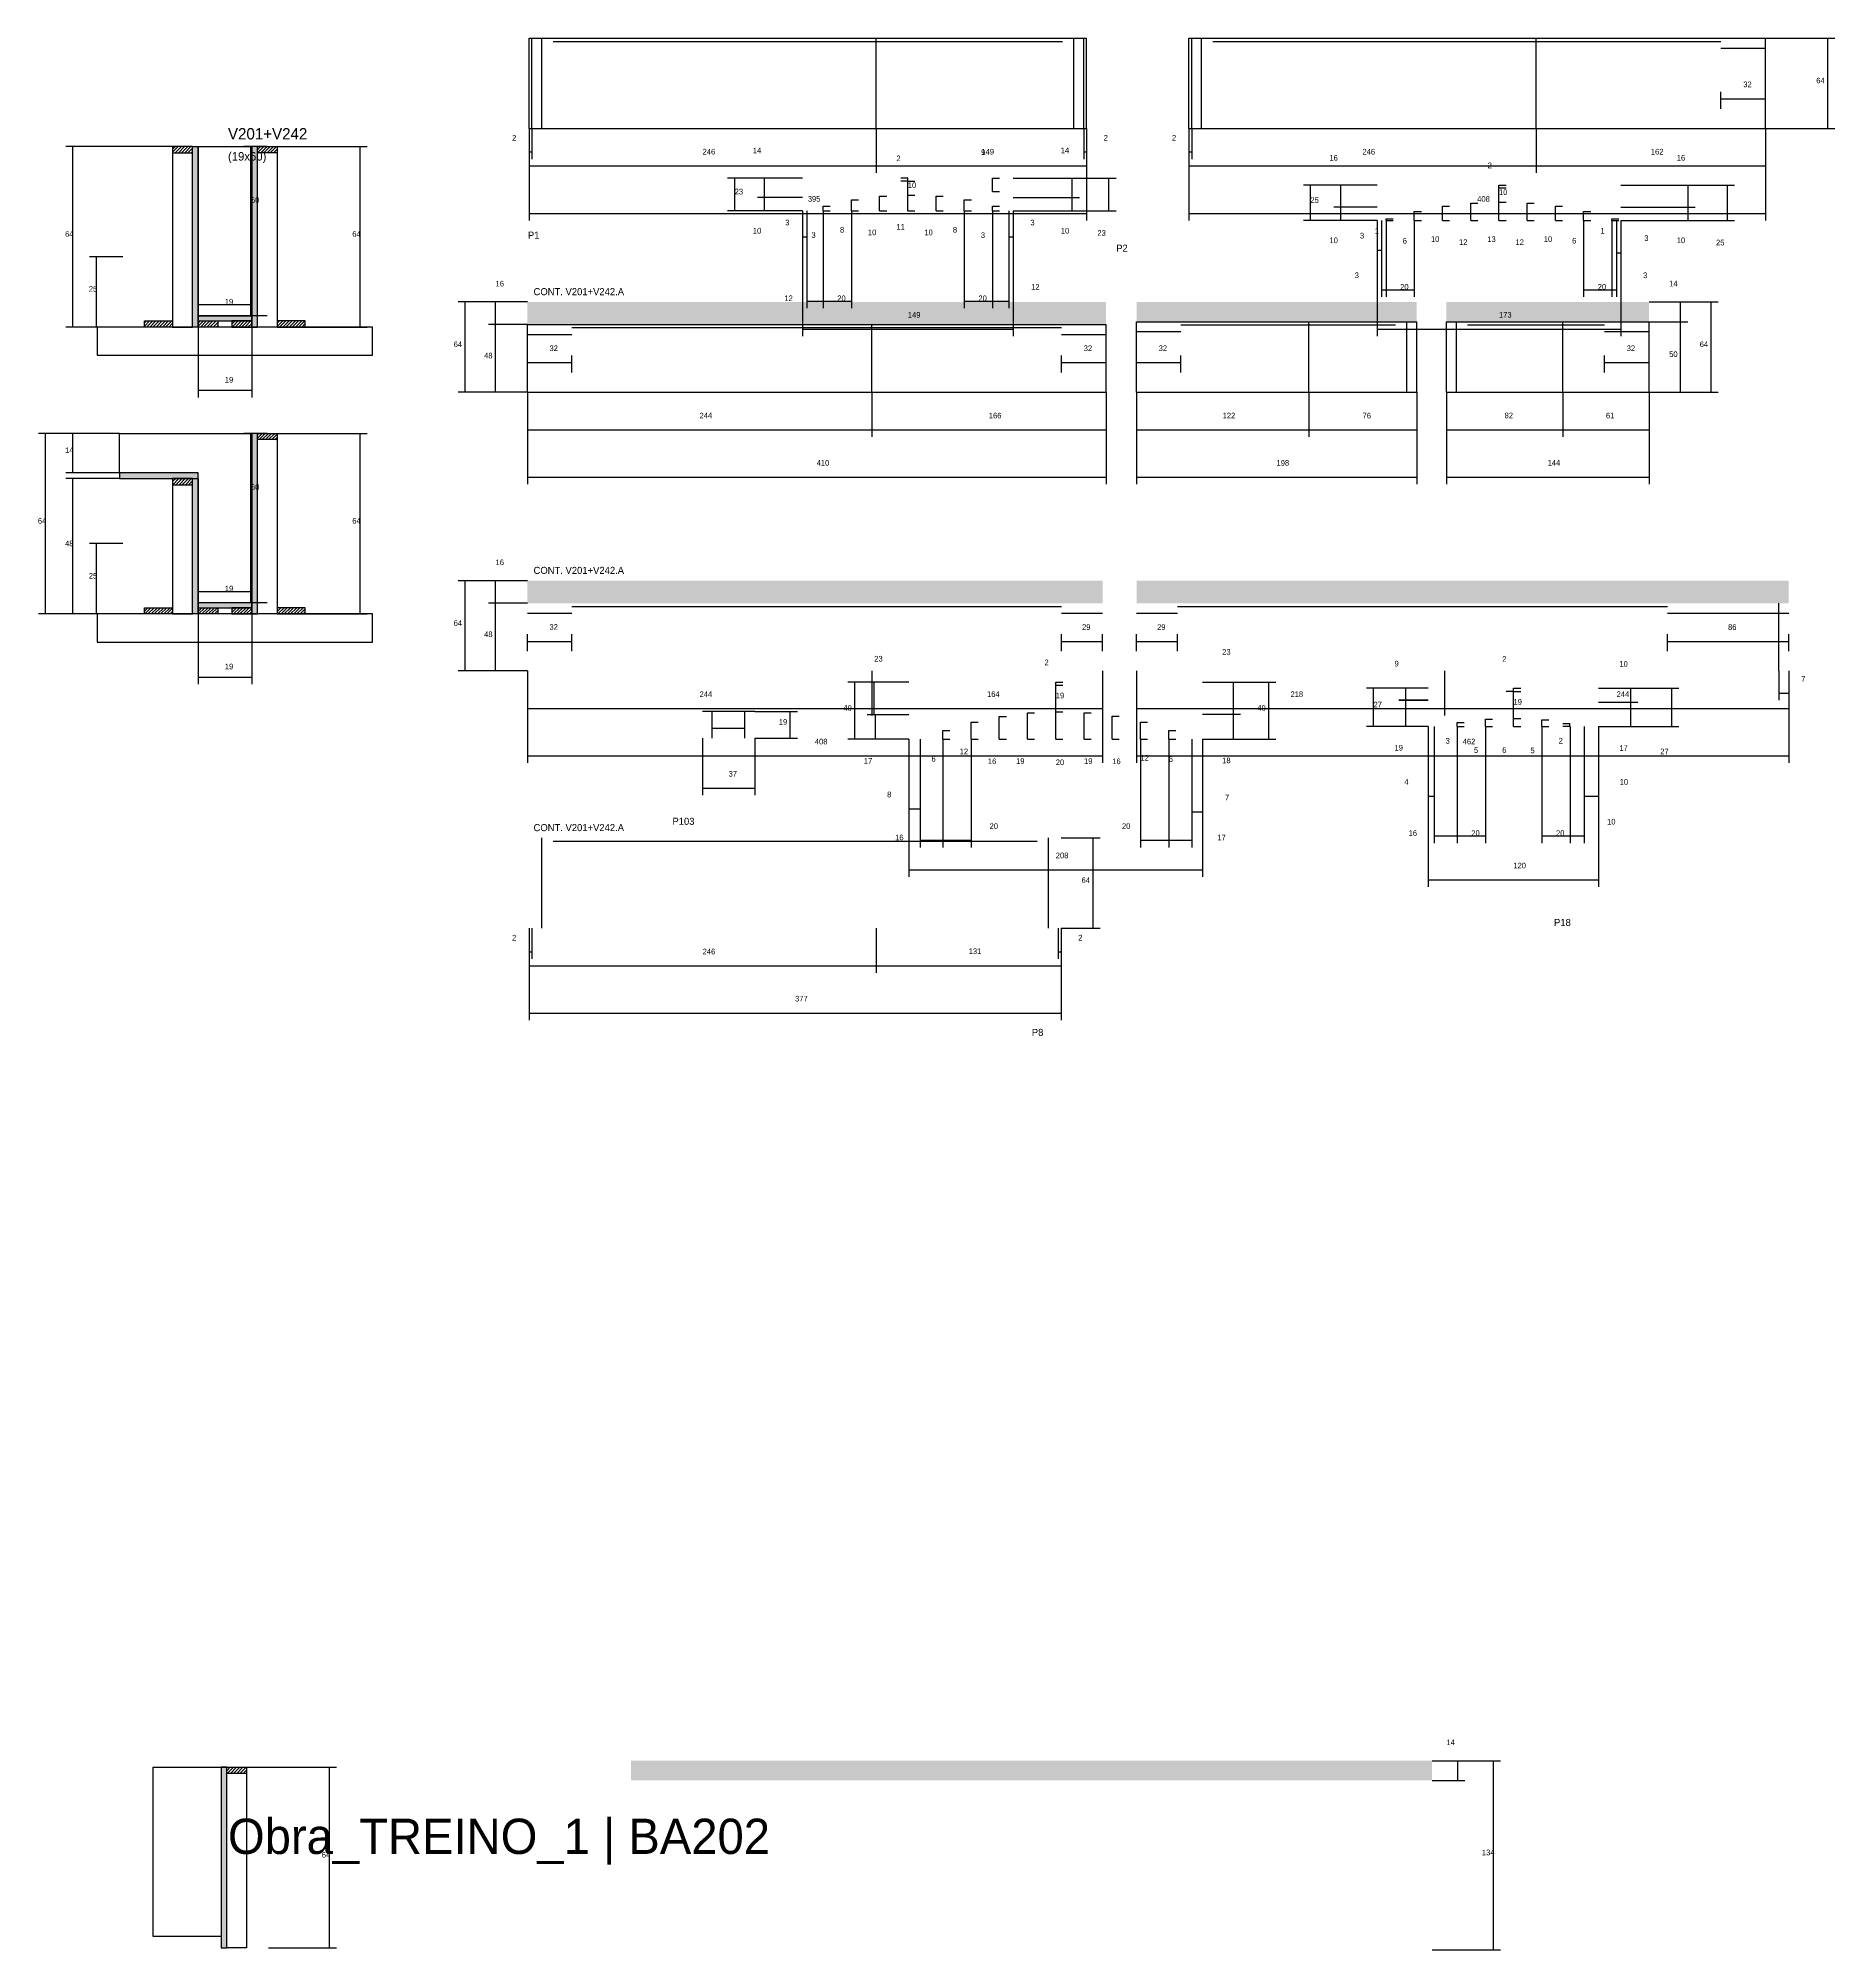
# Model space of a CAD drawing. Header units: metres. Extents: x -65046 to 21926, y -45195 to 1016.
# Drawn here: x 9466 to 10738, y -12278 to -10923 of the extents above; entities that cross this region are included whole.
import ezdxf

# ---------------------------------------------------------------- set-up
doc = ezdxf.new("R2010")
doc.units = ezdxf.units.M
for name, color, linetype in [('CONCRETO', 251, 'Continuous'), ('COTA', 241, 'Continuous'), ('Hachura', 253, 'Continuous'), ('LABEL_ID', 3, 'Continuous'), ('Madeira', 126, 'Continuous'), ('NOMENCLATURA', 7, 'Continuous'), ('Painéis', 200, 'Continuous'), ('SARR_2.2x7', 40, 'Continuous'), ('Texto Seção', 7, 'Continuous')]:
    doc.layers.add(name, color=color, linetype=linetype)

msp = doc.modelspace()

# ---------------------------------------------------------------- hatches: boundary and pattern name
at = {"layer": 'COTA'}
h = msp.add_hatch(dxfattribs=at)
h.set_pattern_fill('AR-CONC', scale=0.03)
h.paths.add_polyline_path([(10222.1, -11110.2), (9812.1, -11110.2), (9812.1, -11126.2), (10222.1, -11126.2)])
h = msp.add_hatch(dxfattribs=at)
h.set_pattern_fill('AR-CONC', scale=0.03)
h.paths.add_polyline_path([(10442.2, -11124.2), (10442.2, -11110.2), (10442.2, -11110.2), (10243.7, -11110.2), (10243.7, -11110.2), (10243.7, -11124.2), (10243.7, -11124.2), (10442.2, -11124.2)])
h = msp.add_hatch(dxfattribs=at)
h.set_pattern_fill('AR-CONC', scale=0.03)
h.paths.add_polyline_path([(10606.8, -11124.2), (10606.8, -11110.2), (10606.8, -11110.2), (10463.3, -11110.2), (10463.3, -11110.2), (10463.3, -11124.2), (10463.3, -11124.2), (10606.8, -11124.2)])
h = msp.add_hatch(dxfattribs=at)
h.set_pattern_fill('AR-CONC', scale=0.03)
h.paths.add_polyline_path([(10219.6, -11307.7), (9812.1, -11307.7), (9812.1, -11307.7), (9812.1, -11323.7), (9812.1, -11323.7), (10219.6, -11323.7), (10219.6, -11323.7), (10219.6, -11307.7)])
h = msp.add_hatch(dxfattribs=at)
h.set_pattern_fill('AR-CONC', scale=0.03)
h.paths.add_polyline_path([(10243.8, -11307.7), (10705.8, -11307.7), (10705.8, -11307.7), (10705.8, -11323.7), (10705.8, -11323.7), (10243.8, -11323.7), (10243.8, -11323.7), (10243.8, -11307.7)])
h = msp.add_hatch(dxfattribs=at)
h.set_pattern_fill('AR-CONC', scale=0.03)
h.paths.add_polyline_path([(10453.1, -12143.9), (10453.1, -12157.9), (10453.1, -12157.9), (9885.6, -12157.9), (9885.6, -12157.9), (9885.6, -12143.9), (9885.6, -12143.9), (10453.1, -12143.9)])
at = {"layer": 'Hachura'}
h = msp.add_hatch(dxfattribs=at)
h.set_pattern_fill('ANSI31', scale=0.5)
h.paths.add_polyline_path([(9574.8, -11004.4), (9574.8, -11000), (9574.8, -11000), (9560.8, -11000), (9560.8, -11000), (9560.8, -11004.4), (9560.8, -11004.4), (9574.8, -11004.4)])
h = msp.add_hatch(color=8, dxfattribs=at)
h.dxf.hatch_style = 1
h.paths.add_polyline_path([(9574.8, -11000), (9578.8, -11000), (9578.8, -11000), (9578.8, -11128), (9578.8, -11128), (9574.8, -11128), (9574.8, -11128), (9574.8, -11000)])
h = msp.add_hatch(color=8, dxfattribs=at)
h.dxf.hatch_style = 1
h.paths.add_polyline_path([(9620.8, -11000), (9616.8, -11000), (9616.8, -11000), (9616.8, -11128), (9616.8, -11128), (9620.8, -11128), (9620.8, -11128), (9620.8, -11000)])
h = msp.add_hatch(dxfattribs=at)
h.set_pattern_fill('ANSI31', scale=0.5)
h.paths.add_polyline_path([(9620.8, -11004.4), (9620.8, -11000), (9620.8, -11000), (9634.8, -11000), (9634.8, -11000), (9634.8, -11004.4), (9634.8, -11004.4), (9620.8, -11004.4)])
h = msp.add_hatch(color=8, dxfattribs=at)
h.dxf.hatch_style = 1
h.paths.add_polyline_path([(9616.8, -11123.6), (9616.8, -11120), (9616.8, -11120), (9578.8, -11120), (9578.8, -11120), (9578.8, -11123.6), (9578.8, -11123.6), (9616.8, -11123.6)])
h = msp.add_hatch(dxfattribs=at)
h.set_pattern_fill('ANSI31', scale=0.5)
h.paths.add_polyline_path([(9540.8, -11128), (9540.8, -11123.6), (9540.8, -11123.6), (9560.8, -11123.6), (9560.8, -11123.6), (9560.8, -11128), (9560.8, -11128), (9540.8, -11128)])
h = msp.add_hatch(dxfattribs=at)
h.set_pattern_fill('ANSI31', scale=0.5)
h.paths.add_polyline_path([(9578.8, -11128), (9578.8, -11123.6), (9578.8, -11123.6), (9592.8, -11123.6), (9592.8, -11123.6), (9592.8, -11128), (9592.8, -11128), (9578.8, -11128)])
h = msp.add_hatch(dxfattribs=at)
h.set_pattern_fill('ANSI31', scale=0.5)
h.paths.add_polyline_path([(9616.8, -11128), (9616.8, -11123.6), (9616.8, -11123.6), (9602.8, -11123.6), (9602.8, -11123.6), (9602.8, -11128), (9602.8, -11128), (9616.8, -11128)])
h = msp.add_hatch(dxfattribs=at)
h.set_pattern_fill('ANSI31', scale=0.5)
h.paths.add_polyline_path([(9654.8, -11128), (9654.8, -11123.6), (9654.8, -11123.6), (9634.8, -11123.6), (9634.8, -11123.6), (9634.8, -11128), (9634.8, -11128), (9654.8, -11128)])
h = msp.add_hatch(color=8, dxfattribs=at)
h.dxf.hatch_style = 1
h.paths.add_polyline_path([(9620.8, -11203.3), (9616.8, -11203.3), (9616.8, -11203.3), (9616.8, -11331.3), (9616.8, -11331.3), (9620.8, -11331.3), (9620.8, -11331.3), (9620.8, -11203.3)])
h = msp.add_hatch(dxfattribs=at)
h.set_pattern_fill('ANSI31', scale=0.5)
h.paths.add_polyline_path([(9620.8, -11207.7), (9620.8, -11203.3), (9620.8, -11203.3), (9634.8, -11203.3), (9634.8, -11203.3), (9634.8, -11207.7), (9634.8, -11207.7), (9620.8, -11207.7)])
h = msp.add_hatch(color=8, dxfattribs=at)
h.dxf.hatch_style = 1
h.paths.add_polyline_path([(9578.8, -11235.3), (9578.8, -11231.3), (9578.8, -11231.3), (9523.2, -11231.3), (9523.2, -11231.3), (9523.2, -11235.3), (9523.2, -11235.3), (9578.8, -11235.3)])
h = msp.add_hatch(dxfattribs=at)
h.set_pattern_fill('ANSI31', scale=0.5)
h.paths.add_polyline_path([(9574.8, -11239.7), (9574.8, -11235.3), (9574.8, -11235.3), (9560.8, -11235.3), (9560.8, -11235.3), (9560.8, -11239.7), (9560.8, -11239.7), (9574.8, -11239.7)])
h = msp.add_hatch(color=8, dxfattribs=at)
h.dxf.hatch_style = 1
h.paths.add_polyline_path([(9574.8, -11231.3), (9578.8, -11231.3), (9578.8, -11231.3), (9578.8, -11331.3), (9578.8, -11331.3), (9574.8, -11331.3), (9574.8, -11331.3), (9574.8, -11231.3)])
h = msp.add_hatch(color=8, dxfattribs=at)
h.dxf.hatch_style = 1
h.paths.add_polyline_path([(9616.8, -11326.9), (9616.8, -11323.3), (9616.8, -11323.3), (9578.8, -11323.3), (9578.8, -11323.3), (9578.8, -11326.9), (9578.8, -11326.9), (9616.8, -11326.9)])
h = msp.add_hatch(dxfattribs=at)
h.set_pattern_fill('ANSI31', scale=0.5)
h.paths.add_polyline_path([(9540.8, -11331.3), (9540.8, -11326.9), (9540.8, -11326.9), (9560.8, -11326.9), (9560.8, -11326.9), (9560.8, -11331.3), (9560.8, -11331.3), (9540.8, -11331.3)])
h = msp.add_hatch(dxfattribs=at)
h.set_pattern_fill('ANSI31', scale=0.5)
h.paths.add_polyline_path([(9578.8, -11331.3), (9578.8, -11326.9), (9578.8, -11326.9), (9592.8, -11326.9), (9592.8, -11326.9), (9592.8, -11331.3), (9592.8, -11331.3), (9578.8, -11331.3)])
h = msp.add_hatch(dxfattribs=at)
h.set_pattern_fill('ANSI31', scale=0.5)
h.paths.add_polyline_path([(9616.8, -11331.3), (9616.8, -11326.9), (9616.8, -11326.9), (9602.8, -11326.9), (9602.8, -11326.9), (9602.8, -11331.3), (9602.8, -11331.3), (9616.8, -11331.3)])
h = msp.add_hatch(dxfattribs=at)
h.set_pattern_fill('ANSI31', scale=0.5)
h.paths.add_polyline_path([(9654.8, -11331.3), (9654.8, -11326.9), (9654.8, -11326.9), (9634.8, -11326.9), (9634.8, -11326.9), (9634.8, -11331.3), (9634.8, -11331.3), (9654.8, -11331.3)])
h = msp.add_hatch(color=8, dxfattribs=at)
h.dxf.hatch_style = 1
h.paths.add_polyline_path([(9599.1, -12148.6), (9595.1, -12148.6), (9595.1, -12148.6), (9595.1, -12276.6), (9595.1, -12276.6), (9599.1, -12276.6), (9599.1, -12276.6), (9599.1, -12148.6)])
h = msp.add_hatch(dxfattribs=at)
h.set_pattern_fill('ANSI31', scale=0.5)
h.paths.add_polyline_path([(9599.1, -12153), (9599.1, -12148.6), (9599.1, -12148.6), (9613.1, -12148.6), (9613.1, -12148.6), (9613.1, -12153), (9613.1, -12153), (9599.1, -12153)])

# ---------------------------------------------------------------- linework, layer by layer
at = {"layer": 'CONCRETO'}
for points in [[(9578.8, -11000), (9578.8, -11000), (9616.8, -11000), (9616.8, -11028), (9616.8, -11028), (9616.8, -11120), (9578.8, -11120), (9578.8, -11000)], [(9523.2, -11231.3), (9523.2, -11203.3), (9616.8, -11203.3), (9616.8, -11231.3), (9616.8, -11231.3), (9616.8, -11323.3), (9578.8, -11323.3), (9578.8, -11231.3)], [(9547.1, -12172.6), (9547.1, -12148.6), (9595.1, -12148.6), (9595.1, -12152.8), (9595.1, -12152.8), (9595.1, -12268.6), (9547.1, -12268.6), (9547.1, -12172.6)]]:
    msp.add_lwpolyline(points, close=True, dxfattribs=at)
at = {"layer": 'COTA'}
for p, q in [((10689.3, -10923.3), (10738.4, -10923.3)), ((10733.4, -10987.3), (10733.4, -10923.3)), ((10657.8, -10973.3), (10657.8, -10961.2)), ((10657.8, -10966.2), (10689.3, -10966.2)), ((10689.3, -10973.3), (10689.3, -10961.2)), ((9813.3, -10987.3), (9813.3, -11018.8)), ((9813.3, -10987.3), (9813.3, -11052.4)), ((9813.3, -10987.3), (9813.3, -11008.9)), ((9815.3, -10987.3), (9815.3, -11008.9)), ((10059.3, -10987.3), (10059.3, -11018.8)), ((10059.3, -10987.3), (10059.3, -11018.8)), ((10206.3, -10987.3), (10206.3, -11008.9)), ((10208.3, -10987.3), (10208.3, -11018.8)), ((10208.3, -10987.3), (10208.3, -11052.4)), ((10208.3, -10987.3), (10208.3, -11008.9)), ((10280.8, -10987.3), (10280.8, -11018.8)), ((10280.8, -10987.3), (10280.8, -11052.4)), ((10280.8, -10987.3), (10280.8, -11008.9)), ((10282.8, -10987.3), (10282.8, -11008.9)), ((10526.8, -10987.3), (10526.8, -11018.8)), ((10526.8, -10987.3), (10526.8, -11018.8)), ((10689.3, -10987.3), (10689.3, -11018.8)), ((10689.3, -10987.3), (10689.3, -11052.4)), ((10689.3, -10987.3), (10738.4, -10987.3)), ((9560.8, -11000), (9485.1, -11000)), ((9490.1, -11128), (9490.1, -11000)), ((9627.8, -11000), (9611.3, -11000)), ((9616.3, -11120), (9616.3, -11000)), ((9634.8, -11000), (9698.6, -11000)), ((9693.6, -11128), (9693.6, -11000)), ((9813.3, -11003.9), (9815.3, -11003.9)), ((10206.3, -11003.9), (10208.3, -11003.9)), ((10280.8, -11003.9), (10282.8, -11003.9)), ((9813.3, -11013.8), (10059.3, -11013.8)), ((10007, -11022.5), (9954, -11022.5)), ((9959, -11045.6), (9959, -11022.5)), ((10007, -11022.5), (9975.1, -11022.5)), ((9980.1, -11036.1), (9980.1, -11022.5)), ((10059.3, -11013.8), (10208.3, -11013.8)), ((10081.7, -11022.5), (10076.6, -11022.5)), ((10081.7, -11024.5), (10076.6, -11024.5)), ((10081.6, -11024.5), (10081.6, -11022.5)), ((10081.7, -11034.5), (10081.7, -11024.5)), ((10081.7, -11024.5), (10086.7, -11024.5)), ((10141.7, -11031.9), (10141.7, -11022.5)), ((10141.7, -11022.5), (10146.7, -11022.5)), ((10156.3, -11022.5), (10203.2, -11022.5)), ((10156.3, -11022.5), (10229.2, -11022.5)), ((10198.2, -11036.1), (10198.2, -11022.5)), ((10224.2, -11045.6), (10224.2, -11022.5)), ((10280.8, -11013.8), (10526.8, -11013.8)), ((10526.8, -11013.8), (10689.3, -11013.8)), ((10007, -11036.1), (9975.1, -11036.1)), ((10007, -11036.1), (9975.1, -11036.1)), ((9980.1, -11045.6), (9980.1, -11036.1)), ((10041.7, -11045.6), (10041.7, -11037.9)), ((10041.7, -11037.9), (10046.7, -11037.9)), ((10061.7, -11045.6), (10061.7, -11035.3)), ((10061.7, -11035.3), (10066.7, -11035.3)), ((10081.7, -11045.6), (10081.7, -11034.5)), ((10081.7, -11034.5), (10086.7, -11034.5)), ((10081.7, -11034.5), (10086.7, -11034.5)), ((10101.7, -11045.6), (10101.7, -11035.3)), ((10101.7, -11035.3), (10106.7, -11035.3)), ((10121.7, -11045.6), (10121.7, -11037.9)), ((10121.7, -11037.9), (10126.7, -11037.9)), ((10141.7, -11031.9), (10146.7, -11031.9)), ((10156.3, -11036.1), (10203.2, -11036.1)), ((10156.3, -11036.1), (10203.2, -11036.1)), ((10198.2, -11045.6), (10198.2, -11036.1)), ((10414.1, -11027.4), (10361.9, -11027.4)), ((10366.9, -11052.5), (10366.9, -11027.4)), ((10414.1, -11027.4), (10383.5, -11027.4)), ((10388.5, -11043), (10388.5, -11027.4)), ((10500.5, -11029.4), (10500.5, -11027.4)), ((10500.5, -11027.4), (10505.5, -11027.4)), ((10500.5, -11039.4), (10500.5, -11029.4)), ((10500.5, -11029.4), (10505.5, -11029.4)), ((10500.5, -11029.4), (10505.5, -11029.4)), ((10500.5, -11052.5), (10500.5, -11039.4)), ((10500.5, -11039.4), (10505.5, -11039.4)), ((10500.5, -11039.4), (10505.5, -11039.4)), ((10586.8, -11027.4), (10639.6, -11027.4)), ((10586.8, -11027.4), (10667.4, -11027.4)), ((10634.6, -11043), (10634.6, -11027.4)), ((10662.4, -11052.5), (10662.4, -11027.4)), ((9813.3, -11047.4), (10208.3, -11047.4)), ((10007, -11045.6), (9954, -11045.6)), ((10007, -11045.6), (9975.1, -11045.6)), ((10007, -11045.6), (10007, -11134.4)), ((10007, -11045.6), (10007, -11069.1)), ((10010, -11045.6), (10010, -11069.1)), ((10010, -11045.6), (10010, -11114.6)), ((10021.7, -11045.6), (10021.7, -11042.2)), ((10021.7, -11042.2), (10026.7, -11042.2)), ((10021.7, -11045.6), (10021.7, -11114.6)), ((10021.7, -11045.6), (10021.7, -11114.6)), ((10021.7, -11045.6), (10026.7, -11045.6)), ((10041.7, -11045.6), (10041.7, -11114.6)), ((10041.7, -11045.6), (10046.7, -11045.6)), ((10061.7, -11045.6), (10066.7, -11045.6)), ((10081.7, -11045.6), (10086.7, -11045.6)), ((10101.7, -11045.6), (10106.7, -11045.6)), ((10121.7, -11045.6), (10121.7, -11114.6)), ((10121.7, -11045.6), (10126.7, -11045.6)), ((10141.7, -11045.6), (10141.7, -11042.2)), ((10141.7, -11042.2), (10146.7, -11042.2)), ((10141.7, -11045.6), (10141.7, -11114.6)), ((10141.7, -11045.6), (10141.7, -11114.6)), ((10141.7, -11045.6), (10146.7, -11045.6)), ((10153.3, -11045.6), (10153.3, -11069.1)), ((10153.3, -11045.6), (10153.3, -11114.6)), ((10156.3, -11045.6), (10156.3, -11134.4)), ((10156.3, -11045.6), (10156.3, -11069.1)), ((10156.3, -11045.6), (10203.2, -11045.6)), ((10156.3, -11045.6), (10229.2, -11045.6)), ((10280.8, -11047.4), (10689.3, -11047.4)), ((10414.1, -11052.5), (10361.9, -11052.5)), ((10414.1, -11043), (10383.5, -11043)), ((10414.1, -11043), (10383.5, -11043)), ((10414.1, -11052.5), (10383.5, -11052.5)), ((10388.5, -11052.5), (10388.5, -11043)), ((10414.1, -11052.5), (10414.1, -11134.4)), ((10414.1, -11052.5), (10414.1, -11078.4)), ((10417.2, -11052.5), (10417.2, -11078.4)), ((10417.2, -11052.5), (10417.2, -11106.5)), ((10420.5, -11051.4), (10425.6, -11051.4)), ((10420.5, -11052.5), (10420.5, -11106.5)), ((10420.5, -11052.5), (10420.5, -11106.5)), ((10420.5, -11052.5), (10425.6, -11052.5)), ((10420.6, -11052.5), (10420.6, -11051.4)), ((10440.5, -11052.5), (10440.5, -11046.1)), ((10440.5, -11046.1), (10445.5, -11046.1)), ((10440.5, -11052.5), (10440.5, -11106.5)), ((10440.5, -11052.5), (10445.5, -11052.5)), ((10460.5, -11052.5), (10460.5, -11042.4)), ((10460.5, -11042.4), (10465.5, -11042.4)), ((10460.5, -11052.5), (10465.5, -11052.5)), ((10480.5, -11052.5), (10480.5, -11040.2)), ((10480.5, -11040.2), (10485.5, -11040.2)), ((10480.5, -11052.5), (10485.5, -11052.5)), ((10500.5, -11052.5), (10505.5, -11052.5)), ((10520.5, -11052.5), (10520.5, -11040.2)), ((10520.5, -11040.2), (10525.5, -11040.2)), ((10520.5, -11052.5), (10525.5, -11052.5)), ((10540.5, -11052.5), (10540.5, -11042.4)), ((10540.5, -11042.4), (10545.5, -11042.4)), ((10540.5, -11052.5), (10545.5, -11052.5)), ((10560.5, -11052.5), (10560.5, -11046.1)), ((10560.5, -11046.1), (10565.5, -11046.1)), ((10560.5, -11052.5), (10560.5, -11106.5)), ((10560.5, -11052.5), (10565.5, -11052.5)), ((10580.5, -11052.5), (10580.5, -11051.4)), ((10580.5, -11051.4), (10585.5, -11051.4)), ((10580.5, -11052.5), (10580.5, -11106.5)), ((10580.5, -11052.5), (10580.5, -11106.5)), ((10580.5, -11052.5), (10585.5, -11052.5)), ((10583.7, -11052.5), (10583.7, -11080.3)), ((10583.7, -11052.5), (10583.7, -11106.5)), ((10586.8, -11043), (10639.6, -11043)), ((10586.8, -11043), (10639.6, -11043)), ((10586.8, -11052.5), (10586.8, -11134.4)), ((10586.8, -11052.5), (10586.8, -11080.3)), ((10586.8, -11052.5), (10639.6, -11052.5)), ((10586.8, -11052.5), (10667.4, -11052.5)), ((10634.6, -11052.5), (10634.6, -11043)), ((10007, -11064.1), (10010, -11064.1)), ((10153.3, -11064.1), (10156.3, -11064.1)), ((9525.5, -11078.1), (9501.9, -11078.1)), ((9506.9, -11128), (9506.9, -11078.1)), ((10414.1, -11073.4), (10417.2, -11073.4)), ((10583.7, -11075.3), (10586.8, -11075.3)), ((9578.8, -11128), (9578.8, -11107)), ((9616.8, -11128), (9616.8, -11107)), ((10417.2, -11101.5), (10420.5, -11101.5)), ((10420.5, -11101.5), (10440.5, -11101.5)), ((10560.5, -11101.5), (10580.5, -11101.5)), ((10580.5, -11101.5), (10583.7, -11101.5)), ((9578.8, -11112), (9616.8, -11112)), ((9627.8, -11120), (9611.3, -11120)), ((9812.1, -11110.2), (9763, -11110.2)), ((9768, -11174.2), (9768, -11110.2)), ((9812.1, -11110.2), (9784.6, -11110.2)), ((9789.6, -11126.2), (9789.6, -11110.2)), ((10010, -11109.6), (10021.7, -11109.6)), ((10021.7, -11109.6), (10041.7, -11109.6)), ((10121.7, -11109.6), (10141.7, -11109.6)), ((10141.7, -11109.6), (10153.3, -11109.6)), ((10606.8, -11110.2), (10655.8, -11110.2)), ((10606.8, -11110.2), (10634.2, -11110.2)), ((10629.2, -11124.2), (10629.2, -11110.2)), ((10650.8, -11174.2), (10650.8, -11110.2)), ((9545.2, -11128), (9485.1, -11128)), ((9525.5, -11128), (9501.9, -11128)), ((9578.8, -11128), (9578.8, -11177.8)), ((9616.8, -11128), (9616.8, -11177.8)), ((9650.4, -11128), (9698.6, -11128)), ((9812.1, -11126.2), (9784.6, -11126.2)), ((9812.1, -11126.2), (9784.6, -11126.2)), ((9789.6, -11174.2), (9789.6, -11126.2)), ((10007, -11129.4), (10156.3, -11129.4)), ((10414.1, -11129.4), (10586.8, -11129.4)), ((10606.8, -11124.2), (10634.2, -11124.2)), ((10606.8, -11124.2), (10634.2, -11124.2)), ((10629.2, -11174.2), (10629.2, -11124.2)), ((9812.1, -11160.2), (9812.1, -11148.2)), ((9843.6, -11160.2), (9843.6, -11148.2)), ((10190.6, -11160.2), (10190.6, -11148.2)), ((10222.1, -11160.2), (10222.1, -11148.2)), ((10243.7, -11160.2), (10243.7, -11148.2)), ((10275.2, -11160.2), (10275.2, -11148.2)), ((10575.3, -11160.2), (10575.3, -11148.2)), ((10606.8, -11160.2), (10606.8, -11148.2)), ((9812.1, -11153.2), (9843.6, -11153.2)), ((10190.6, -11153.2), (10222.1, -11153.2)), ((10243.7, -11153.2), (10275.2, -11153.2)), ((10575.3, -11153.2), (10606.8, -11153.2)), ((9578.8, -11172.8), (9616.8, -11172.8)), ((9812.1, -11174.2), (9763, -11174.2)), ((9812.1, -11174.2), (9784.6, -11174.2)), ((9812.1, -11174.2), (9812.1, -11205.8)), ((9812.1, -11174.2), (9812.1, -11239.3)), ((10056.1, -11174.2), (10056.1, -11205.8)), ((10056.1, -11174.2), (10056.1, -11205.8)), ((10222.1, -11174.2), (10222.1, -11205.8)), ((10222.1, -11174.2), (10222.1, -11239.3)), ((10243.7, -11174.2), (10243.7, -11205.8)), ((10243.7, -11174.2), (10243.7, -11239.3)), ((10365.7, -11174.2), (10365.7, -11205.8)), ((10365.7, -11174.2), (10365.7, -11205.8)), ((10442.2, -11174.2), (10442.2, -11205.8)), ((10442.2, -11174.2), (10442.2, -11239.3)), ((10463.3, -11174.2), (10463.3, -11205.8)), ((10463.3, -11174.2), (10463.3, -11239.3)), ((10545.8, -11174.2), (10545.8, -11205.8)), ((10545.8, -11174.2), (10545.8, -11205.8)), ((10606.8, -11174.2), (10655.8, -11174.2)), ((10606.8, -11174.2), (10634.2, -11174.2)), ((10606.8, -11174.2), (10606.8, -11205.8)), ((10606.8, -11174.2), (10606.8, -11239.3)), ((9812.1, -11200.8), (10056.1, -11200.8)), ((10056.1, -11200.8), (10222.1, -11200.8)), ((10243.7, -11200.8), (10365.7, -11200.8)), ((10365.7, -11200.8), (10442.2, -11200.8)), ((10463.3, -11200.8), (10545.8, -11200.8)), ((10545.8, -11200.8), (10606.8, -11200.8)), ((9523.2, -11203.3), (9465.8, -11203.3)), ((9470.8, -11331.3), (9470.8, -11203.3)), ((9523.2, -11203.3), (9485.1, -11203.3)), ((9490.1, -11231.3), (9490.1, -11203.3)), ((9627.8, -11203.3), (9611.3, -11203.3)), ((9616.3, -11323.3), (9616.3, -11203.3)), ((9634.8, -11203.3), (9698.6, -11203.3)), ((9693.6, -11331.3), (9693.6, -11203.3)), ((9523.2, -11231.3), (9485.1, -11231.3)), ((9523.2, -11235.3), (9485.1, -11235.3)), ((9490.1, -11331.3), (9490.1, -11235.3)), ((9812.1, -11234.3), (10222.1, -11234.3)), ((10243.7, -11234.3), (10442.2, -11234.3)), ((10463.3, -11234.3), (10606.8, -11234.3)), ((9525.5, -11281.3), (9501.9, -11281.3)), ((9506.9, -11331.3), (9506.9, -11281.3)), ((9578.8, -11331.3), (9578.8, -11310.3)), ((9616.8, -11331.3), (9616.8, -11310.3)), ((9812.1, -11307.7), (9763, -11307.7)), ((9768, -11371.7), (9768, -11307.7)), ((9812.1, -11307.7), (9784.6, -11307.7)), ((9789.6, -11323.7), (9789.6, -11307.7)), ((9578.8, -11315.3), (9616.8, -11315.3)), ((9627.8, -11323.3), (9611.3, -11323.3)), ((9812.1, -11323.7), (9784.6, -11323.7)), ((9812.1, -11323.7), (9784.6, -11323.7)), ((9789.6, -11371.7), (9789.6, -11323.7)), ((9545.2, -11331.3), (9465.8, -11331.3)), ((9545.2, -11331.3), (9485.1, -11331.3)), ((9525.5, -11331.3), (9501.9, -11331.3)), ((9578.8, -11331.3), (9578.8, -11381)), ((9616.8, -11331.3), (9616.8, -11381)), ((9650.4, -11331.3), (9698.6, -11331.3)), ((9812.1, -11357.7), (9812.1, -11345.7)), ((9812.1, -11350.7), (9843.6, -11350.7)), ((9843.6, -11357.7), (9843.6, -11345.7)), ((10190.6, -11357.7), (10190.6, -11345.7)), ((10190.6, -11350.7), (10219.6, -11350.7)), ((10219.6, -11357.7), (10219.6, -11345.7)), ((10243.8, -11357.7), (10243.8, -11345.7)), ((10243.8, -11350.7), (10272.8, -11350.7)), ((10272.8, -11357.7), (10272.8, -11345.7)), ((10619.8, -11357.7), (10619.8, -11345.7)), ((10619.8, -11350.7), (10705.8, -11350.7)), ((10705.8, -11357.7), (10705.8, -11345.7)), ((9578.8, -11376), (9616.8, -11376)), ((9812.1, -11371.7), (9763, -11371.7)), ((9812.1, -11371.7), (9784.6, -11371.7)), ((9812.1, -11371.7), (9812.1, -11403.3)), ((9812.1, -11371.7), (9812.1, -11436.8)), ((10056.1, -11371.7), (10056.1, -11403.3)), ((10056.1, -11371.7), (10056.1, -11403.3)), ((10219.6, -11371.7), (10219.6, -11403.3)), ((10219.6, -11371.7), (10219.6, -11436.8)), ((10243.8, -11371.7), (10243.8, -11403.3)), ((10243.8, -11371.7), (10243.8, -11436.8)), ((10461.8, -11371.7), (10461.8, -11403.3)), ((10461.8, -11371.7), (10461.8, -11403.3)), ((10698.8, -11371.7), (10698.8, -11392.4)), ((10705.8, -11371.7), (10705.8, -11403.3)), ((10705.8, -11371.7), (10705.8, -11436.8)), ((10705.8, -11371.7), (10705.8, -11392.4)), ((10082.5, -11379.7), (10039.1, -11379.7)), ((10044.1, -11420.1), (10044.1, -11379.7)), ((10082.5, -11379.7), (10052.9, -11379.7)), ((10057.9, -11402.7), (10057.9, -11379.7)), ((10186.5, -11381.7), (10186.5, -11379.7)), ((10186.5, -11379.7), (10191.5, -11379.7)), ((10186.5, -11400.6), (10186.5, -11381.7)), ((10186.5, -11381.7), (10191.5, -11381.7)), ((10186.5, -11381.7), (10191.5, -11381.7)), ((10290.5, -11379.7), (10317.4, -11379.7)), ((10290.5, -11379.7), (10342.4, -11379.7)), ((10312.4, -11402.4), (10312.4, -11379.7)), ((10337.4, -11420.1), (10337.4, -11379.7)), ((10450.4, -11383.8), (10406.6, -11383.8)), ((10411.6, -11411.1), (10411.6, -11383.8)), ((10450.4, -11383.8), (10429.6, -11383.8)), ((10434.6, -11392.5), (10434.6, -11383.8)), ((10510.9, -11386.3), (10505.7, -11386.3)), ((10510.7, -11405.3), (10510.7, -11386.3)), ((10510.8, -11383.8), (10515.9, -11383.8)), ((10510.9, -11386.3), (10510.9, -11383.8)), ((10510.9, -11386.3), (10515.9, -11386.3)), ((10570.9, -11383.8), (10598.9, -11383.8)), ((10570.9, -11383.8), (10627.9, -11383.8)), ((10593.9, -11393.9), (10593.9, -11383.8)), ((10622.9, -11411.1), (10622.9, -11383.8)), ((10698.8, -11387.4), (10705.8, -11387.4)), ((9812.1, -11398.3), (10056.1, -11398.3)), ((9973.2, -11400.3), (10003.4, -11400.3)), ((9998.4, -11419.3), (9998.4, -11400.3)), ((10082.5, -11402.7), (10052.9, -11402.7)), ((10082.5, -11402.7), (10053.8, -11402.7)), ((10056.1, -11398.3), (10219.6, -11398.3)), ((10058.8, -11420.1), (10058.8, -11402.7)), ((10146.5, -11420.1), (10146.5, -11403.9)), ((10146.5, -11403.9), (10151.5, -11403.9)), ((10166.5, -11420.1), (10166.5, -11401.4)), ((10166.5, -11401.4), (10171.5, -11401.4)), ((10186.5, -11420.1), (10186.5, -11400.6)), ((10186.5, -11400.6), (10191.5, -11400.6)), ((10186.5, -11400.6), (10191.5, -11400.6)), ((10206.5, -11420.1), (10206.5, -11401.4)), ((10206.5, -11401.4), (10211.5, -11401.4)), ((10226.5, -11420.1), (10226.5, -11403.8)), ((10226.5, -11403.8), (10231.5, -11403.8)), ((10243.8, -11398.3), (10461.8, -11398.3)), ((10290.5, -11402.4), (10317.4, -11402.4)), ((10290.5, -11402.4), (10317.4, -11402.4)), ((10312.4, -11420.1), (10312.4, -11402.4)), ((10450.4, -11392.3), (10429.6, -11392.3)), ((10450.4, -11392.5), (10429.6, -11392.5)), ((10434.6, -11411.1), (10434.6, -11392.3)), ((10461.8, -11398.3), (10705.8, -11398.3)), ((10510.7, -11405.3), (10515.7, -11405.3)), ((10510.9, -11411.1), (10510.9, -11405.3)), ((10510.9, -11405.3), (10515.9, -11405.3)), ((10570.9, -11393.9), (10598.9, -11393.9)), ((10570.9, -11393.9), (10598.9, -11393.9)), ((10593.9, -11411.1), (10593.9, -11393.9)), ((10106.5, -11420.1), (10106.5, -11413.9)), ((10106.5, -11413.9), (10111.5, -11413.9)), ((10126.5, -11420.1), (10126.5, -11408)), ((10126.5, -11408), (10131.5, -11408)), ((10246.5, -11420.1), (10246.5, -11407.9)), ((10246.5, -11407.9), (10251.5, -11407.9)), ((10266.5, -11420.1), (10266.5, -11413.8)), ((10266.5, -11413.8), (10271.5, -11413.8)), ((10450.4, -11411.1), (10406.6, -11411.1)), ((10450.4, -11411.1), (10429.6, -11411.1)), ((10450.4, -11411.1), (10450.4, -11524.7)), ((10450.4, -11411.1), (10450.4, -11465.4)), ((10454.5, -11411.1), (10454.5, -11465.4)), ((10454.5, -11411.1), (10454.5, -11493.6)), ((10470.9, -11411.1), (10470.9, -11408.1)), ((10470.9, -11408.1), (10475.9, -11408.1)), ((10470.9, -11411.1), (10470.9, -11493.6)), ((10470.9, -11411.1), (10470.9, -11493.6)), ((10470.9, -11411.1), (10475.9, -11411.1)), ((10490.9, -11411.1), (10490.9, -11405.9)), ((10490.9, -11405.9), (10495.9, -11405.9)), ((10490.9, -11411.1), (10490.9, -11493.6)), ((10490.9, -11411.1), (10495.9, -11411.1)), ((10510.9, -11411.1), (10515.9, -11411.1)), ((10530.9, -11411.1), (10530.9, -11406.4)), ((10530.9, -11406.4), (10535.9, -11406.4)), ((10530.9, -11411.1), (10530.9, -11493.6)), ((10530.9, -11411.1), (10535.9, -11411.1)), ((10550.9, -11409.1), (10545.8, -11409.1)), ((10550.9, -11411.1), (10545.8, -11411.1)), ((10550.8, -11411.1), (10550.8, -11409.1)), ((10550.9, -11411.1), (10550.9, -11493.6)), ((10550.9, -11411.1), (10550.9, -11493.6)), ((10560.8, -11411.1), (10560.8, -11465.4)), ((10560.8, -11411.1), (10560.8, -11493.6)), ((10570.9, -11411.1), (10570.9, -11524.7)), ((10570.9, -11411.1), (10570.9, -11465.4)), ((10570.9, -11411.1), (10598.9, -11411.1)), ((10570.9, -11411.1), (10627.9, -11411.1)), ((9812.1, -11431.8), (10219.6, -11431.8)), ((9936.1, -11419.3), (9936.1, -11459.8)), ((9973.2, -11419.3), (9973.2, -11459.8)), ((9973.2, -11419.3), (10003.4, -11419.3)), ((10082.5, -11420.1), (10039.1, -11420.1)), ((10082.5, -11420.1), (10053.8, -11420.1)), ((10082.5, -11420.1), (10082.5, -11517.5)), ((10082.5, -11420.1), (10082.5, -11474.3)), ((10090.3, -11420.1), (10090.3, -11474.3)), ((10090.3, -11420.1), (10090.3, -11496.7)), ((10106.5, -11420.1), (10106.5, -11496.7)), ((10106.5, -11420.1), (10106.5, -11496.7)), ((10106.5, -11420.1), (10111.5, -11420.1)), ((10126.5, -11420.1), (10126.5, -11496.7)), ((10126.5, -11420.1), (10131.5, -11420.1)), ((10146.5, -11420.1), (10151.5, -11420.1)), ((10166.5, -11420.1), (10171.5, -11420.1)), ((10186.5, -11420.1), (10191.5, -11420.1)), ((10206.5, -11420.1), (10211.5, -11420.1)), ((10226.5, -11420.1), (10231.5, -11420.1)), ((10243.8, -11431.8), (10705.8, -11431.8)), ((10246.5, -11420.1), (10246.5, -11496.7)), ((10246.5, -11420.1), (10251.5, -11420.1)), ((10266.5, -11420.1), (10266.5, -11496.7)), ((10266.5, -11420.1), (10266.5, -11496.7)), ((10266.5, -11420.1), (10271.5, -11420.1)), ((10283, -11420.1), (10283, -11476.4)), ((10283, -11420.1), (10283, -11496.7)), ((10290.5, -11420.1), (10290.5, -11517.5)), ((10290.5, -11420.1), (10290.5, -11476.4)), ((10290.5, -11420.1), (10317.4, -11420.1)), ((10290.5, -11420.1), (10342.4, -11420.1)), ((9936.1, -11454.8), (9973.2, -11454.8)), ((10082.5, -11469.3), (10090.3, -11469.3)), ((10283, -11471.4), (10290.5, -11471.4)), ((10450.4, -11460.4), (10454.5, -11460.4)), ((10560.8, -11460.4), (10570.9, -11460.4)), ((10090.3, -11491.7), (10106.5, -11491.7)), ((10106.5, -11491.7), (10126.5, -11491.7)), ((10246.5, -11491.7), (10266.5, -11491.7)), ((10266.5, -11491.7), (10283, -11491.7)), ((10454.5, -11488.6), (10470.9, -11488.6)), ((10470.9, -11488.6), (10490.9, -11488.6)), ((10530.9, -11488.6), (10550.9, -11488.6)), ((10550.9, -11488.6), (10560.8, -11488.6)), ((10082.5, -11512.5), (10290.5, -11512.5)), ((10450.4, -11519.7), (10570.9, -11519.7)), ((9813.3, -11554), (9813.3, -11585.6)), ((9813.3, -11554), (9813.3, -11619.1)), ((9813.3, -11554), (9813.3, -11575.7)), ((9815.3, -11554), (9815.3, -11575.7)), ((10059.3, -11554), (10059.3, -11585.6)), ((10059.3, -11554), (10059.3, -11585.6)), ((10188.3, -11554), (10188.3, -11575.7)), ((10190.3, -11554), (10190.3, -11585.6)), ((10190.3, -11554), (10190.3, -11619.1)), ((10190.3, -11554), (10190.3, -11575.7)), ((9813.3, -11570.7), (9815.3, -11570.7)), ((9813.3, -11580.6), (10059.3, -11580.6)), ((10059.3, -11580.6), (10190.3, -11580.6)), ((10188.3, -11570.7), (10190.3, -11570.7)), ((9813.3, -11614.1), (10190.3, -11614.1)), ((9595.1, -12148.6), (9677, -12148.6)), ((9672, -12276.6), (9672, -12148.6)), ((9628.7, -12276.6), (9677, -12276.6))]:
    msp.add_line(p, q, dxfattribs=at)
at = {"layer": 'Madeira'}
for points in [[(9574.8, -11004.4), (9574.8, -11000), (9560.8, -11000), (9560.8, -11004.4)], [(9574.8, -11000), (9560.8, -11000), (9560.8, -11128), (9574.8, -11128)], [(9620.8, -11004.4), (9620.8, -11000), (9634.8, -11000), (9634.8, -11004.4)], [(9620.8, -11000), (9634.8, -11000), (9634.8, -11128), (9620.8, -11128)], [(9507.3, -11148), (9702.5, -11148), (9702.5, -11128), (9507.3, -11128)], [(9540.8, -11128), (9540.8, -11123.6), (9560.8, -11123.6), (9560.8, -11128)], [(9578.8, -11128), (9578.8, -11123.6), (9592.8, -11123.6), (9592.8, -11128)], [(9616.8, -11128), (9616.8, -11123.6), (9602.8, -11123.6), (9602.8, -11128)], [(9654.8, -11128), (9654.8, -11123.6), (9634.8, -11123.6), (9634.8, -11128)], [(9620.8, -11207.7), (9620.8, -11203.3), (9634.8, -11203.3), (9634.8, -11207.7)], [(9620.8, -11203.3), (9634.8, -11203.3), (9634.8, -11331.3), (9620.8, -11331.3)], [(9574.8, -11239.7), (9574.8, -11235.3), (9560.8, -11235.3), (9560.8, -11239.7)], [(9574.8, -11235.3), (9560.8, -11235.3), (9560.8, -11331.3), (9574.8, -11331.3)], [(9507.3, -11351.3), (9702.5, -11351.3), (9702.5, -11331.3), (9507.3, -11331.3)], [(9540.8, -11331.3), (9540.8, -11326.9), (9560.8, -11326.9), (9560.8, -11331.3)], [(9578.8, -11331.3), (9578.8, -11326.9), (9592.8, -11326.9), (9592.8, -11331.3)], [(9616.8, -11331.3), (9616.8, -11326.9), (9602.8, -11326.9), (9602.8, -11331.3)], [(9654.8, -11331.3), (9654.8, -11326.9), (9634.8, -11326.9), (9634.8, -11331.3)], [(9599.1, -12153), (9599.1, -12148.6), (9613.1, -12148.6), (9613.1, -12153)], [(9599.1, -12148.6), (9613.1, -12148.6), (9613.1, -12276.6), (9599.1, -12276.6)]]:
    msp.add_lwpolyline(points, close=True, dxfattribs=at)
at = {"layer": 'Painéis'}
for p, q in [((9813.3, -10923.3), (10208.3, -10923.3)), ((9813.3, -10987.3), (9813.3, -10923.3)), ((9815.3, -10987.3), (9815.3, -10923.3)), ((10059.3, -10987.3), (10059.3, -10923.3)), ((10206.3, -10987.3), (10206.3, -10923.3)), ((10208.3, -10987.3), (10208.3, -10923.3)), ((10280.8, -10923.3), (10689.3, -10923.3)), ((10280.8, -10987.3), (10280.8, -10923.3)), ((10282.8, -10987.3), (10282.8, -10923.3)), ((10526.8, -10987.3), (10526.8, -10923.3)), ((10689.3, -10987.3), (10689.3, -10923.3)), ((9813.3, -10987.3), (10208.3, -10987.3)), ((10280.8, -10987.3), (10689.3, -10987.3)), ((9578.8, -11120), (9616.8, -11120)), ((9812.1, -11126.2), (10222.1, -11126.2)), ((9812.1, -11174.2), (9812.1, -11126.2)), ((10056.1, -11174.2), (10056.1, -11126.2)), ((10222.1, -11174.2), (10222.1, -11126.2)), ((10243.7, -11124.2), (10442.2, -11124.2)), ((10243.7, -11174.2), (10243.7, -11124.2)), ((10365.7, -11174.2), (10365.7, -11124.2)), ((10442.2, -11174.2), (10442.2, -11124.2)), ((10463.3, -11124.2), (10606.8, -11124.2)), ((10463.3, -11174.2), (10463.3, -11124.2)), ((10545.8, -11174.2), (10545.8, -11124.2)), ((10606.8, -11174.2), (10606.8, -11124.2)), ((9812.1, -11174.2), (10222.1, -11174.2)), ((10243.7, -11174.2), (10442.2, -11174.2)), ((10463.3, -11174.2), (10606.8, -11174.2)), ((10190.3, -11490), (10217.9, -11490)), ((10212.9, -11554), (10212.9, -11490)), ((10190.3, -11554), (10217.9, -11554)), ((10453.1, -12143.9), (10476.4, -12143.9)), ((10453.1, -12143.9), (10501.6, -12143.9)), ((10471.4, -12157.9), (10471.4, -12143.9)), ((10496.6, -12277.9), (10496.6, -12143.9)), ((10453.1, -12157.9), (10476.4, -12157.9)), ((10453.1, -12277.9), (10501.6, -12277.9))]:
    msp.add_line(p, q, dxfattribs=at)
for points in [[(9574.8, -11000), (9578.8, -11000), (9578.8, -11128), (9574.8, -11128)], [(9620.8, -11000), (9616.8, -11000), (9616.8, -11128), (9620.8, -11128)], [(9616.8, -11123.6), (9616.8, -11120), (9578.8, -11120), (9578.8, -11123.6)], [(9620.8, -11203.3), (9616.8, -11203.3), (9616.8, -11331.3), (9620.8, -11331.3)], [(9578.8, -11235.3), (9578.8, -11231.3), (9523.2, -11231.3), (9523.2, -11235.3)], [(9574.8, -11235.3), (9578.8, -11235.3), (9578.8, -11331.3), (9574.8, -11331.3)], [(9616.8, -11326.9), (9616.8, -11323.3), (9578.8, -11323.3), (9578.8, -11326.9)], [(9599.1, -12148.6), (9595.1, -12148.6), (9595.1, -12276.6), (9599.1, -12276.6)]]:
    msp.add_lwpolyline(points, close=True, dxfattribs=at)
msp.add_lwpolyline([(9973.2, -11400.3), (9936.1, -11400.3)], dxfattribs=at)
at = {"layer": 'SARR_2.2x7'}
for p, q in [((9822.3, -10987.3), (9822.3, -10923.3)), ((9830.3, -10925.5), (10059.3, -10925.5)), ((10059.3, -10925.5), (10191.3, -10925.5)), ((10199.3, -10987.3), (10199.3, -10923.3)), ((10289.8, -10987.3), (10289.8, -10923.3)), ((10297.8, -10925.5), (10526.8, -10925.5)), ((10526.8, -10925.5), (10657.8, -10925.5)), ((10657.8, -10930.3), (10689.3, -10930.3)), ((9812.1, -11133.2), (9843.6, -11133.2)), ((9843.6, -11128.4), (10056.1, -11128.4)), ((10056.1, -11128.4), (10190.6, -11128.4)), ((10190.6, -11133.2), (10222.1, -11133.2)), ((10243.7, -11131.2), (10275.2, -11131.2)), ((10275.2, -11126.4), (10365.7, -11126.4)), ((10365.7, -11126.4), (10427.2, -11126.4)), ((10435.2, -11174.2), (10435.2, -11124.2)), ((10470.3, -11174.2), (10470.3, -11124.2)), ((10478.3, -11126.4), (10545.8, -11126.4)), ((10545.8, -11126.4), (10575.3, -11126.4)), ((10575.3, -11131.2), (10606.8, -11131.2)), ((10698.8, -11371.7), (10698.8, -11323.7)), ((9812.1, -11330.7), (9843.6, -11330.7)), ((9843.6, -11325.9), (10056.1, -11325.9)), ((10056.1, -11325.9), (10190.6, -11325.9)), ((10190.6, -11330.7), (10219.6, -11330.7)), ((10243.8, -11330.7), (10272.8, -11330.7)), ((10272.8, -11325.9), (10461.8, -11325.9)), ((10461.8, -11325.9), (10619.8, -11325.9)), ((10619.8, -11330.7), (10705.8, -11330.7)), ((9943.1, -11419.3), (9943.1, -11400.3)), ((9966.2, -11419.3), (9966.2, -11400.3)), ((9943.1, -11412.3), (9966.2, -11412.3)), ((9822.3, -11554), (9822.3, -11490)), ((9830.3, -11492.2), (10059.3, -11492.2)), ((10059.3, -11492.2), (10173.3, -11492.2)), ((10181.3, -11554), (10181.3, -11490))]:
    msp.add_line(p, q, dxfattribs=at)

# ---------------------------------------------------------------- texts
at = {"layer": 'COTA'}
for s, p in [('32', (10673.6, -10958)), ('64', (10725.3, -10955.3)), ('2', (9801.3, -10995.9)), ('2', (10220.4, -10995.9)), ('2', (10268.8, -10995.9)), ('246', (9936.3, -11005.7)), ('14', (9971.9, -11004.8)), ('2', (10073.6, -11010.4)), ('9', (10133.6, -11006.1)), ('149', (10133.8, -11005.7)), ('14', (10190, -11004.8)), ('16', (10380.4, -11010)), ('246', (10403.8, -11005.7)), ('2', (10492.5, -11015.4)), ('162', (10608.1, -11005.7)), ('16', (10626.5, -11010)), ('10', (10081.7, -11029.5)), ('60', (9616.3, -11040)), ('23', (9959, -11034)), ('395', (10010.8, -11039.1)), ('25', (10366.9, -11040)), ('408', (10485.1, -11039.2)), ('10', (10500.5, -11034.4)), ('3', (9994.8, -11055.9)), ('3', (10168.5, -11055.9)), ('64', (9484.6, -11064)), ('64', (9688.1, -11064)), ('10', (9971.9, -11061.7)), ('3', (10013.4, -11064.8)), ('8', (10033.6, -11061)), ('10', (10053.4, -11062.9)), ('11', (10073.6, -11059)), ('10', (10093.4, -11062.9)), ('8', (10113.6, -11061)), ('3', (10133.4, -11064.8)), ('10', (10190.1, -11061.7)), ('23', (10216, -11063.3)), ('10', (10380.4, -11068.5)), ('3', (10402, -11065.2)), ('1', (10412.5, -11061.8)), ('6', (10432.3, -11068.8)), ('10', (10452.3, -11067.6)), ('12', (10472.2, -11069.8)), ('13', (10492.2, -11067.7)), ('12', (10512.2, -11069.8)), ('10', (10532.3, -11067.6)), ('6', (10552.3, -11068.8)), ('1', (10572.4, -11061.8)), ('3', (10603.4, -11067)), ('10', (10626.5, -11068.5)), ('25', (10654.3, -11070.1)), ('3', (10398.3, -11093.3)), ('3', (10602.6, -11093.3)), ('25', (9501.4, -11103)), ('16', (9789.6, -11099.2)), ('12', (9994.2, -11109.6)), ('20', (10031.7, -11109.6)), ('20', (10131.7, -11109.6)), ('12', (10169.1, -11101.5)), ('20', (10430.5, -11101.5)), ('20', (10570.5, -11101.5)), ('14', (10621.1, -11099.2)), ('19', (9597.8, -11112)), ('149', (10081.7, -11121.3)), ('173', (10500.5, -11121.3)), ('64', (9759.9, -11142.2)), ('48', (9781.5, -11150.2)), ('32', (9827.8, -11145)), ('32', (10206.3, -11145)), ('32', (10259.4, -11145)), ('32', (10591, -11145)), ('50', (10621.1, -11149.2)), ('64', (10642.7, -11142.2)), ('19', (9597.8, -11167.3)), ('244', (9934.1, -11192.7)), ('166', (10139.1, -11192.7)), ('122', (10304.7, -11192.7)), ('76', (10403.9, -11192.7)), ('82', (10504.5, -11192.6)), ('61', (10576.3, -11192.7)), ('14', (9484.6, -11217.3)), ('410', (10017.1, -11226.2)), ('198', (10342.9, -11226.2)), ('144', (10535, -11226.1)), ('60', (9616.3, -11243.3)), ('64', (9465.3, -11267.3)), ('64', (9688.1, -11267.3)), ('48', (9484.6, -11283.3)), ('16', (9789.6, -11296.7)), ('25', (9501.4, -11306.3)), ('19', (9597.8, -11315.3)), ('64', (9759.9, -11339.7)), ('48', (9781.5, -11347.7)), ('32', (9827.8, -11342.5)), ('29', (10205.1, -11342.6)), ('29', (10258.3, -11342.6)), ('86', (10662.8, -11342.6)), ('23', (10057.9, -11365)), ('2', (10178.5, -11367.6)), ('23', (10304.4, -11360.2)), ('9', (10426.5, -11368.5)), ('2', (10502.8, -11365.2)), ('10', (10585.8, -11368.7)), ('19', (9597.8, -11370.5)), ('7', (10714.6, -11379.3)), ('244', (9934.1, -11390.2)), ('164', (10137.8, -11390.1)), ('19', (10186.5, -11391.1)), ('218', (10352.8, -11390.2)), ('19', (10510.8, -11395.6)), ('244', (10583.8, -11390.2)), ('40', (10036, -11399.9)), ('40', (10329.3, -11399.9)), ('27', (10411.6, -11397.5)), ('19', (9990.3, -11409.8)), ('3', (10462.7, -11423.2)), ('2', (10542.8, -11423.1)), ('408', (10015.8, -11423.7)), ('6', (10098.4, -11436)), ('12', (10118.4, -11430.7)), ('12', (10246.5, -11435.2)), ('6', (10266.5, -11436.1)), ('19', (10426.5, -11428.1)), ('462', (10474.8, -11423.7)), ('5', (10482.8, -11429.8)), ('6', (10502.8, -11429.7)), ('5', (10522.8, -11430)), ('17', (10585.8, -11428.3)), ('27', (10614.8, -11430.7)), ('37', (9954.7, -11446.6)), ('17', (10050.5, -11437.4)), ('16', (10138.4, -11437.7)), ('19', (10158.4, -11437.5)), ('20', (10186.5, -11438.4)), ('19', (10206.5, -11437.5)), ('16', (10226.5, -11437.7)), ('18', (10304.4, -11437.1)), ('8', (10067, -11461.2)), ('7', (10306.4, -11463.3)), ('4', (10433.5, -11452.3)), ('10', (10586, -11452.3)), ('20', (10139.6, -11483.6)), ('20', (10233.4, -11483.6)), ('16', (10436.5, -11488.6)), ('20', (10480.9, -11488.6)), ('20', (10540.9, -11488.6)), ('10', (10577.1, -11480.5)), ('16', (10072.7, -11491.7)), ('208', (10186.5, -11504.4)), ('17', (10301, -11491.7)), ('120', (10510.7, -11511.6)), ('2', (9801.3, -11562.7)), ('131', (10124.8, -11572.3)), ('2', (10202.4, -11562.7)), ('246', (9936.3, -11572.5)), ('377', (10001.8, -11605.9)), ('64', (9666.5, -12212.6))]:
    msp.add_text(s, height=4, dxfattribs=at).set_placement(p)
at = {"layer": 'LABEL_ID'}
msp.add_text('Obra_TREINO_1 | BA202', height=25, dxfattribs=at).set_placement((9600, -12210))
at = {"layer": 'NOMENCLATURA'}
for s, p in [('P1', (9812.5, -11065.3)), ('P2', (10229.3, -11074.6)), ('P103', (9914.9, -11480.7)), ('P18', (10539.5, -11552.4)), ('P8', (10169.5, -11630.3))]:
    msp.add_text(s, height=5, dxfattribs=at).set_placement(p)
at = {"layer": 'Painéis'}
for s, p in [('64', (10204.8, -11522)), ('14', (10463.3, -12132.9)), ('134', (10488.4, -12210.9))]:
    msp.add_text(s, height=4, dxfattribs=at).set_placement(p)
at = {"layer": 'Texto Seção'}
for s, height, p in [('V201+V242', 8, (9600, -10995)), ('(19x60)', 6, (9600, -11010)), ('CONT. V201+V242.A', 5, (9816.5, -11105.4)), ('CONT. V201+V242.A', 5, (9816.5, -11302.9)), ('CONT. V201+V242.A', 5, (9816.5, -11485.2))]:
    msp.add_text(s, height=height, dxfattribs=at).set_placement(p)

doc.saveas('drawing.dxf')
